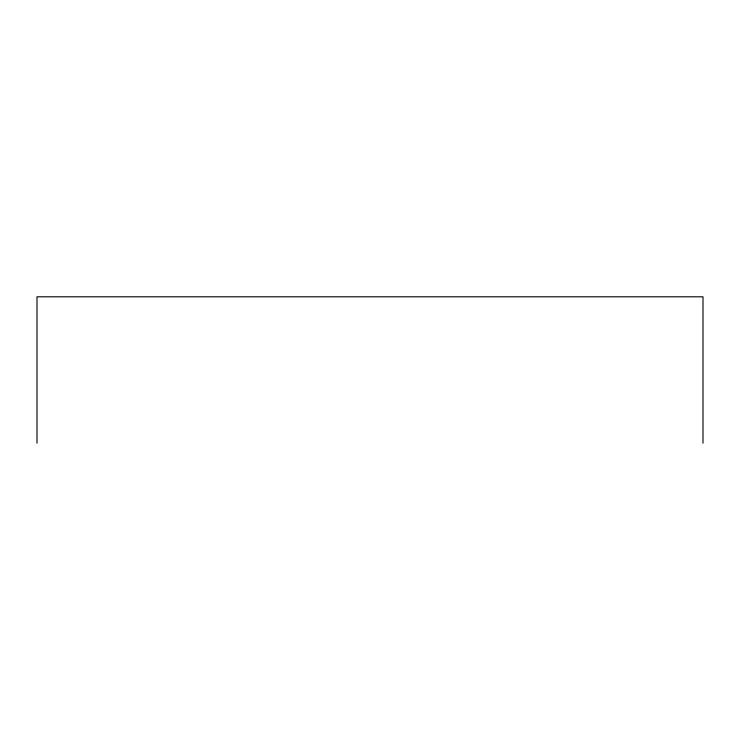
<?xml version="1.0" encoding="UTF-8"?>
<svg xmlns="http://www.w3.org/2000/svg" width="740" height="740" viewBox="0 0 740 740"><rect width="100%" height="100%" fill="white"/><g stroke="black" fill="none" stroke-linecap="round" stroke-linejoin="round"><path stroke-width="1.11" d="M703 443.195L703 296.805L37 296.805L37 443.195"/></g></svg>
